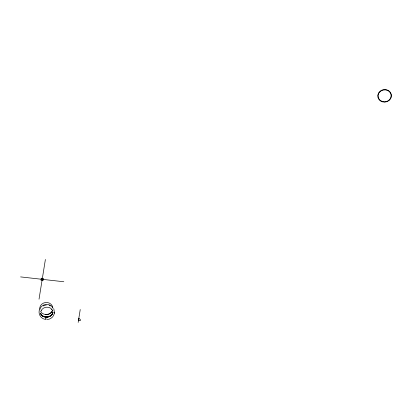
<?xml version="1.0" encoding="UTF-8"?>
<svg xmlns="http://www.w3.org/2000/svg" width="412" height="412" viewBox="0 0 412 412"><rect width="100%" height="100%" fill="white"/><g stroke="black" fill="none" stroke-linecap="round" stroke-linejoin="round"><path stroke-width="0.62" d="M54.41 312.595L53.848 308.985M45.526 317.446L45.655 316.993L45.856 317.322A9.198 1.009 -83.6 0 1 45.923 317.755L45.871 319.068M78.568 318.914L78.568 319.254M46.86 319.542C50.444 319.532 53.91 316.787 54.348 313.151M39.135 310.658C38.476 314.397 40.896 318.466 44.676 319.3M54.338 313.28L54.42 312.466M39.027 299.189L45.392 259.467M45.871 319.084L45.799 319.439M78.172 322.4L80.237 309.541M41.185 310.803L41.056 311.178C42.225 306.796 49.378 305.714 51.85 309.458M80.211 320.304L80.34 319.969A9.198 3.615 9.1 0 0 80.247 319.454L78.888 318.26A5.809 2.287 9.1 0 0 78.594 318.919M20.6 276.905L63.819 281.751M78.903 320.129L78.702 319.805M51.613 309.139L51.943 309.582M52.932 312.214A6.427 5.871 -7.9 0 1 47.112 317.065A6.427 5.871 -7.9 0 1 40.592 313.341M52.983 312.43A6.566 5.995 -7.9 0 1 47.112 317.096A6.566 5.995 -7.9 0 1 40.572 313.563M52.968 312.342A6.566 5.995 -7.9 0 1 47.097 317.003A6.566 5.995 -7.9 0 1 40.556 313.47M43.234 305.962A6.566 5.995 -7.9 0 1 46.283 305.045M49.11 305.426A6.566 5.995 -7.9 0 1 50.249 305.956M52.581 313.959A7.004 6.396 -7.9 0 1 40.968 314.758M39.619 310.349A7.004 6.396 -7.9 0 1 45.717 304.473A7.004 6.396 -7.9 0 1 53.163 308.5M45.717 319.161A10.944 1.174 -84 0 1 45.681 318.883M52.556 309.963A6.561 5.989 -7.9 0 1 47.009 314.413A6.561 5.989 -7.9 0 1 40.531 311.518M39.743 309.309A6.561 5.989 -7.9 0 1 45.5 302.521A6.561 5.989 -7.9 0 1 52.762 307.625M52.767 310.288A6.87 6.273 -7.9 0 1 45.253 314.701M78.697 319.805A10.944 4.305 9.1 0 1 78.574 319.259M78.821 320.145A0.752 0.294 9.1 0 0 79.465 320.345L79.645 320.356A0.958 0.376 9.1 0 0 80.242 320.356M41.288 278.213L40.968 280.201L43.131 280.443L43.451 278.455L41.288 278.213M382.012 101.404A6.561 5.989 -7.9 0 0 391.122 94.997A6.561 5.989 -7.9 0 0 380.703 91.109A6.561 5.989 -7.9 0 0 382.012 101.404M380.353 100.858A6.87 6.273 -7.9 0 0 391.4 96.593A6.87 6.273 -7.9 0 0 382.089 90.053A6.87 6.273 -7.9 0 0 380.353 100.858"/></g></svg>
